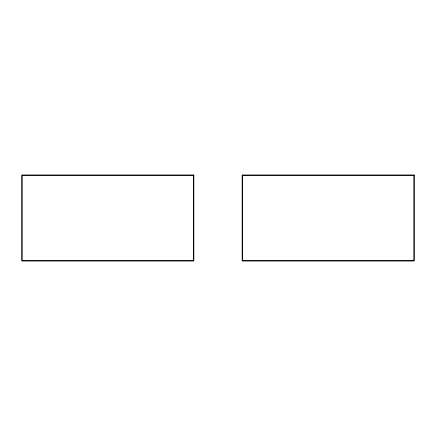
<?xml version="1.0" encoding="UTF-8"?>
<svg xmlns="http://www.w3.org/2000/svg" width="436" height="436" viewBox="0 0 436 436"><rect width="100%" height="100%" fill="white"/><g stroke="black" fill="none" stroke-linecap="round" stroke-linejoin="round"><path stroke-width="0.65" d="M193.857 174.989L21.8 174.989L21.8 261.011L193.857 261.011L193.857 174.989M414.2 174.989L242.144 174.989L242.144 261.011L414.2 261.011L414.2 174.989M193.535 175.31L22.122 175.31L22.122 260.69L193.535 260.69L193.535 175.31M413.922 175.31L242.509 175.31L242.509 260.69L413.922 260.69L413.922 175.31"/></g></svg>
